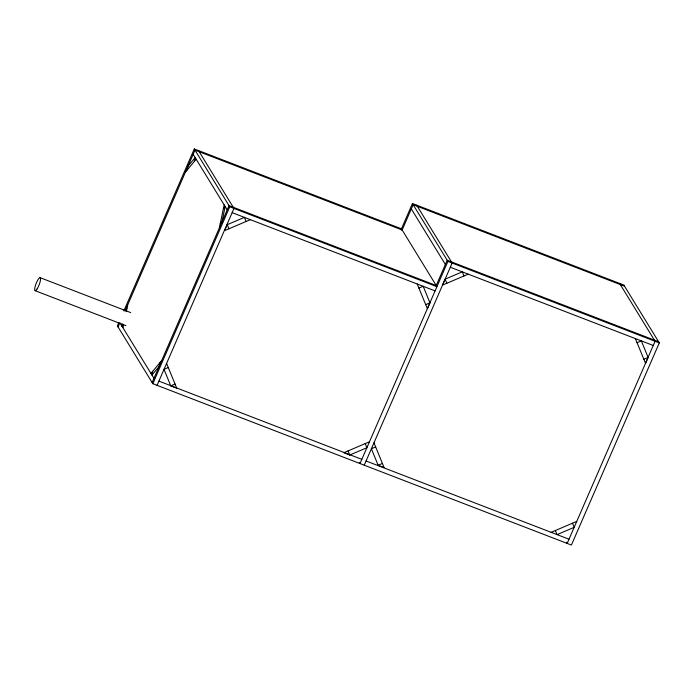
<?xml version="1.0" encoding="UTF-8"?>
<svg xmlns="http://www.w3.org/2000/svg" width="694" height="694" viewBox="0 0 694 694"><rect width="100%" height="100%" fill="white"/><g stroke="black" fill="none" stroke-linecap="round" stroke-linejoin="round"><path stroke-width="1.04" d="M123.523 324.792L122.933 327.629L121.936 325.998L122.361 323.977M126.273 311.693L127.696 304.874M187.189 169.987L187.979 166.204L195.161 157.573L194.372 161.364M152.741 371.29L151.951 375.072L159.134 366.432L159.924 362.641M219.408 227.667L224.171 204.912M118.665 322.849L117.373 325.833L152.836 383.695L571.405 545.05L659.3 342.897L623.828 285.043L412.436 203.55L401.236 229.306M123.853 310.929L194.277 148.95L401.444 228.812L436.916 286.674L229.749 206.812L194.277 148.95M118.075 326.987L119.906 322.779L153.964 378.325M125.085 310.886L194.988 150.112L402.156 229.974M152.133 382.533L229.037 205.65L436.205 285.52M152.836 383.695L229.749 206.812M157.07 385.317L233.973 208.443L198.51 150.581M246.101 221.49L244.401 217.361L227.268 224.665L224.691 230.59L250.361 219.677M401.939 230.469L413.147 204.704L624.539 286.197M435.988 286.015L447.196 260.25L658.589 341.743M412.436 203.55L447.908 261.404L360.004 463.557L359.301 462.395M418.907 288.114L423.193 286.284L429.968 302.81L427.391 308.735L417.215 284.002M364.237 465.188L452.132 263.035L416.66 205.172M463.974 275.978L462.282 271.848L445.14 279.153L442.564 285.087L468.242 274.165M637.049 342.697L641.334 340.875L648.109 357.401L645.533 363.326L635.357 338.585M185.402 172.138L196.159 159.212M125.12 310.808L126.907 308.657M121.936 325.998L123.124 324.566M223.381 208.686L225.168 206.543L221.993 221.724L220.198 223.884M150.945 373.441L161.719 360.49M168.278 367.525L164.001 369.347L170.776 385.873L176.727 388.163L166.595 363.413M170.776 385.873L175.062 384.042M425.682 304.631L429.968 302.81M369.477 441.774L343.816 452.731L349.767 455.021L366.909 447.725L365.209 443.596M375.654 446.919L371.368 448.74L378.143 465.266L384.103 467.565L373.962 442.807M378.143 465.266L382.429 463.445M643.824 359.223L648.109 357.401M551.097 532.341L576.757 521.385M447.908 261.404L659.3 342.897M450.302 267.251L653.245 345.482M232.143 212.65L435.086 290.89M40.009 277.626L130.706 312.595M35.247 290.734L125.952 325.694M158.9 381.11L361.834 459.341M366.068 460.972L569.011 539.212M619.603 283.412L655.075 341.274L567.172 543.419L566.469 542.266M411.316 208.911L445.366 264.457M193.158 154.32L227.207 209.866M572.489 523.207L574.181 527.336L557.048 534.64L555.347 530.502M445.14 279.153L446.841 283.282M348.076 450.892L349.767 455.021M227.268 224.665L228.959 228.794M37.181 288.843A6.992 1.64 -68.9 0 0 40.373 277.86A6.992 1.64 -68.9 0 0 35.333 285.833A6.992 1.64 -68.9 0 0 37.181 288.843"/></g></svg>
